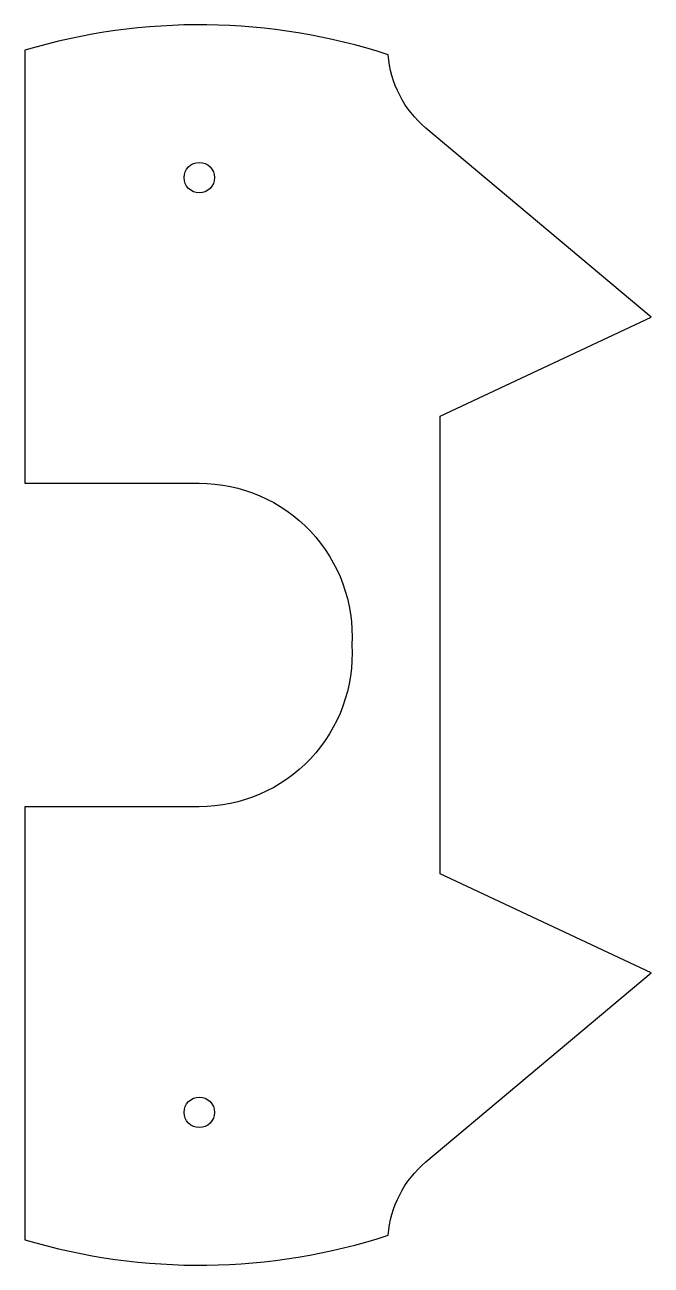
# Model space of a CAD drawing. Header units: millimetres. Extents: x -27 to 75, y -101 to 101.
import ezdxf

# ---------------------------------------------------------------- set-up
doc = ezdxf.new("R2010")
doc.units = ezdxf.units.MM
doc.layers.get('0').update_dxf_attribs({"linetype": 'CONTINUOUS'})

msp = doc.modelspace()

# ---------------------------------------------------------------- linework, layer by layer
msp.add_lwpolyline([(40.53, -37.45), (40.53, 37.45), (75.06, 53.62), (38.2, 84.55, -0.200818), (32.01, 96.56, 0.152086), (-27.45, 97.29), (-27.45, 26.45), (1.11, 26.45, -0.431335), (26.07, 0, -0.431335), (1.11, -26.45), (-27.45, -26.45), (-27.45, -97.29, 0.152086), (32.01, -96.56, -0.200818), (38.2, -84.55), (75.06, -53.62)], format="xyb", close=True)
for centre in [(1.11, 76.45), (1.11, -76.45)]:
    msp.add_circle(centre, 2.5)

doc.saveas('drawing.dxf')
